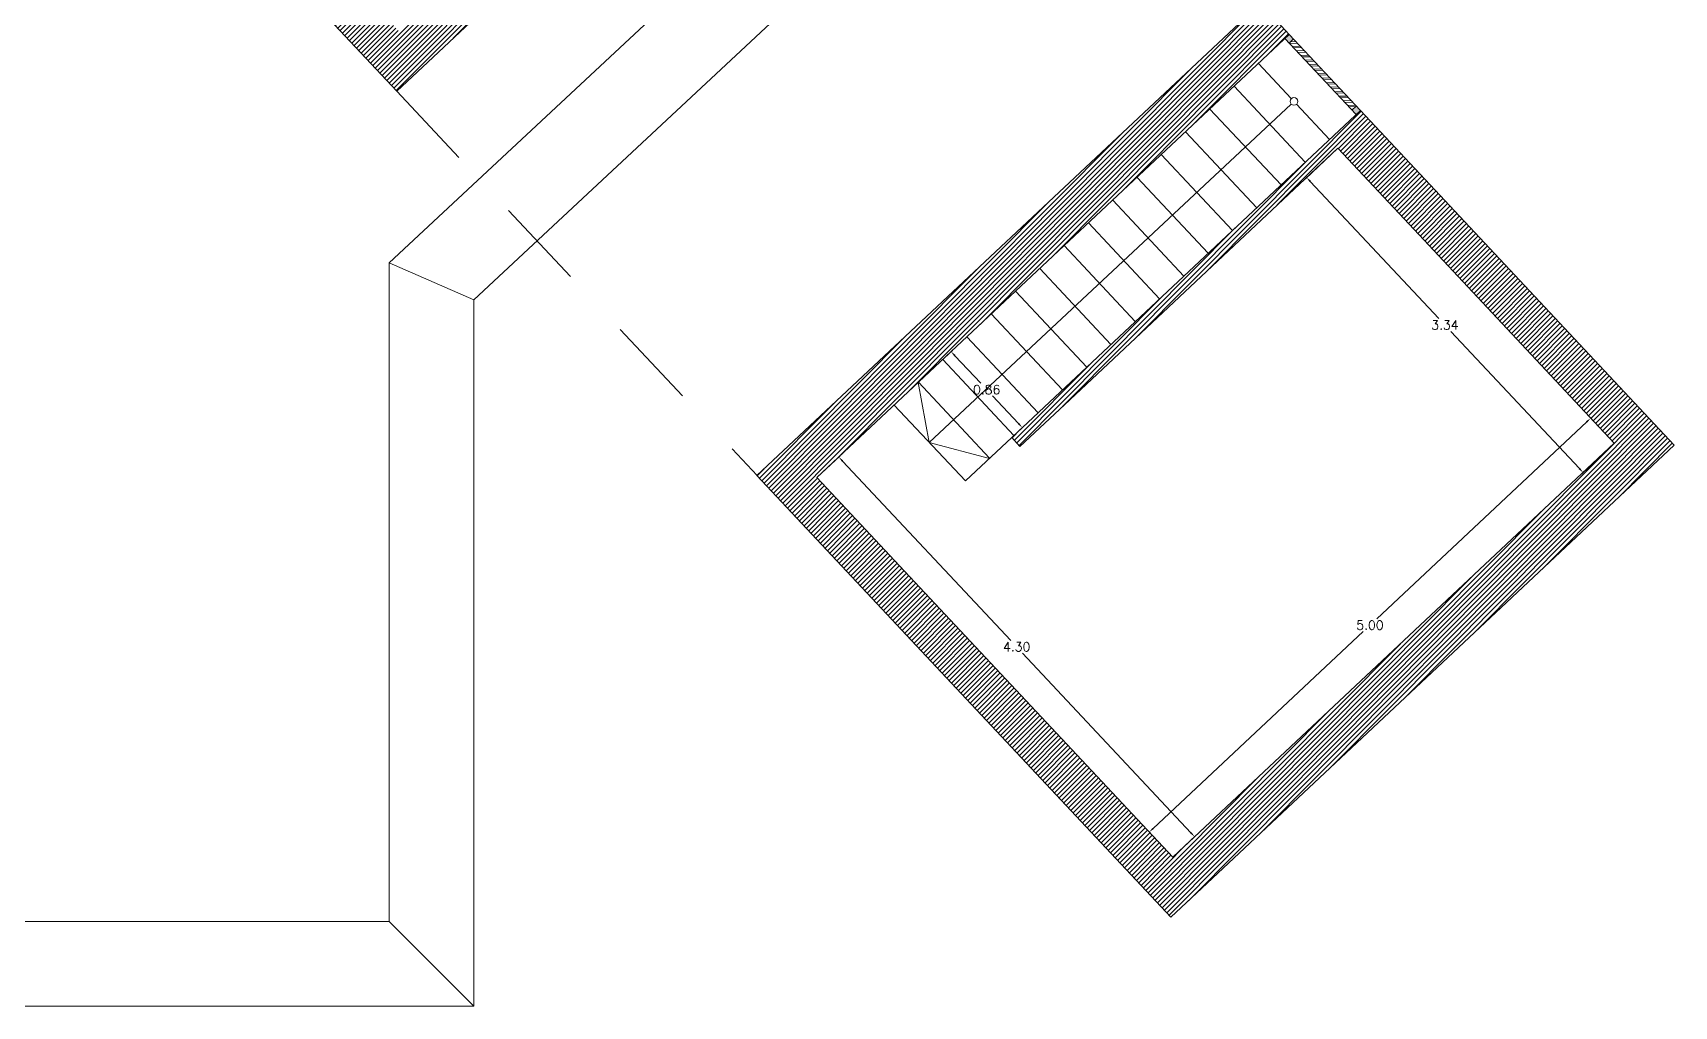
# Model space of a CAD drawing. Header units: millimetres. Extents: x 51 to 284, y 32 to 237.
# Drawn here: x 186.68 to 200.24, y 214.54 to 222.58 of the extents above; entities that cross this region are included whole.
import ezdxf

# ---------------------------------------------------------------- set-up
doc = ezdxf.new("R2010")
doc.units = ezdxf.units.MM
doc.linetypes.add('JIS_02_0.7', pattern=[1.35, 0.75, -0.6])
for name, color, linetype, lineweight in [('A_Proj03', 251, 'JIS_02_0.7', 13), ('detalle', 6, 'Continuous', 5), ('FUSTERIA', 2, 'Continuous', 15), ('MUR', 5, 'Continuous', 25), ('PROYECTADO', 1, 'Continuous', 18), ('somb. Muro', 251, 'Continuous', 15), ('sombreado', 253, 'Continuous', 13)]:
    doc.layers.add(name, color=color, linetype=linetype, lineweight=lineweight)
doc.layers.add('SS_VEGETACION', color=7, linetype='Continuous', true_color=0x8ba14f)
doc.styles.add('ROMANS', font='romans.shx')
doc.dimstyles.new('martacota1', dxfattribs={"dimscale": 0.3, "dimtxt": 0.15, "dimasz": 0.15, "dimexe": 0.05, "dimexo": 0, "dimgap": 0.05, "dimtad": 0, "dimtih": 1, "dimtoh": 1, "dimzin": 0, "dimdsep": 46, "dimtxsty": 'ROMANS', "dimcen": 0.05, "dimclrt": 7, "dimadec": 0, "dimazin": 0, "dimtfac": 0.1, "dimtix": 1, "dimtmove": 1, "dimatfit": 3, "dimfxl": 1, "dimtolj": 1, "dimtzin": 1, "dimarcsym": 0})

# ---------------------------------------------------------------- blocks, each defined once
blk = doc.blocks.new('*D197')
at = {"layer": 'Defpoints', "color": 0, "transparency": 16777216}
for p in [(197.46, 221.63), (199.745, 219.193), (199.487, 218.952)]:
    blk.add_point(p, dxfattribs=at)
at = {"layer": 'SS_VEGETACION', "color": 0, "lineweight": -2, "transparency": 16777216}
for p, q in [((197.46, 221.63), (197.192, 221.378)), ((197.233, 221.356), (198.296, 220.223)), ((199.456, 218.985), (198.394, 220.118)), ((199.745, 219.193), (199.476, 218.941))]:
    blk.add_line(p, q, dxfattribs=at)
at = {"layer": 'SS_VEGETACION', "color": 0, "transparency": 16777216}
for points in [[(197.239, 221.361), (197.228, 221.35), (197.203, 221.388)], [(199.462, 218.99), (199.451, 218.979), (199.487, 218.952)]]:
    blk.add_solid(points, dxfattribs=at)
at = {"layer": 'SS_VEGETACION', "color": 7, "transparency": 16777216, "insert": (198.345, 220.17), "char_height": 0.075, "attachment_point": 5, "style": 'ROMANS'}
blk.add_mtext('\\A1;3.34', dxfattribs=at)
blk = doc.blocks.new('*D198')
at = {"layer": 'Defpoints', "color": 0, "transparency": 16777216}
for p in [(199.745, 219.193), (195.902, 215.982), (196.097, 215.774)]:
    blk.add_point(p, dxfattribs=at)
at = {"layer": 'SS_VEGETACION', "color": 0, "lineweight": -2, "transparency": 16777216}
for p, q in [((199.517, 219.37), (197.782, 217.744)), ((199.745, 219.193), (199.54, 219.412)), ((195.935, 216.012), (197.67, 217.639)), ((196.097, 215.774), (195.892, 215.993))]:
    blk.add_line(p, q, dxfattribs=at)
at = {"layer": 'SS_VEGETACION', "color": 0, "transparency": 16777216}
for points in [[(199.512, 219.376), (199.522, 219.365), (199.55, 219.401)], [(195.93, 216.018), (195.94, 216.007), (195.902, 215.982)]]:
    blk.add_solid(points, dxfattribs=at)
at = {"layer": 'SS_VEGETACION', "color": 7, "transparency": 16777216, "insert": (197.726, 217.691), "char_height": 0.075, "attachment_point": 5, "style": 'ROMANS'}
blk.add_mtext('\\A1;5.00', dxfattribs=at)
blk = doc.blocks.new('*D199')
at = {"layer": 'Defpoints', "color": 0, "transparency": 16777216}
for p in [(193.337, 219.08), (193.156, 218.911), (196.097, 215.774)]:
    blk.add_point(p, dxfattribs=at)
at = {"layer": 'SS_VEGETACION', "color": 0, "lineweight": -2, "transparency": 16777216}
for p, q in [((193.156, 218.911), (193.347, 219.09)), ((193.367, 219.047), (194.758, 217.564)), ((196.247, 215.976), (194.856, 217.459)), ((196.097, 215.774), (196.288, 215.953))]:
    blk.add_line(p, q, dxfattribs=at)
at = {"layer": 'SS_VEGETACION', "color": 0, "transparency": 16777216}
for points in [[(193.373, 219.052), (193.362, 219.042), (193.337, 219.08)], [(196.252, 215.981), (196.241, 215.971), (196.277, 215.943)]]:
    blk.add_solid(points, dxfattribs=at)
at = {"layer": 'SS_VEGETACION', "color": 7, "transparency": 16777216, "insert": (194.807, 217.512), "char_height": 0.075, "attachment_point": 5, "style": 'ROMANS'}
blk.add_mtext('\\A1;4.30', dxfattribs=at)
blk = doc.blocks.new('*D200')
at = {"layer": 'Defpoints', "color": 0, "transparency": 16777216}
for p in [(194.178, 219.868), (194.265, 219.95), (194.766, 219.241)]:
    blk.add_point(p, dxfattribs=at)
at = {"layer": 'SS_VEGETACION', "color": 0, "lineweight": -2, "transparency": 16777216}
for p, q in [((194.178, 219.868), (194.276, 219.961)), ((194.296, 219.917), (194.51, 219.689)), ((194.822, 219.356), (194.608, 219.584)), ((194.766, 219.241), (194.864, 219.333))]:
    blk.add_line(p, q, dxfattribs=at)
at = {"layer": 'SS_VEGETACION', "color": 0, "transparency": 16777216}
for points in [[(194.301, 219.923), (194.29, 219.912), (194.265, 219.95)], [(194.828, 219.361), (194.817, 219.351), (194.853, 219.323)]]:
    blk.add_solid(points, dxfattribs=at)
at = {"layer": 'SS_VEGETACION', "color": 7, "transparency": 16777216, "insert": (194.559, 219.637), "char_height": 0.075, "attachment_point": 5, "style": 'ROMANS'}
blk.add_mtext('\\A1;0.86', dxfattribs=at)

msp = doc.modelspace()

# ---------------------------------------------------------------- hatches: boundary and pattern name
at = {"layer": 'somb. Muro'}
h = msp.add_hatch(dxfattribs=at)
h.set_pattern_fill('ANSI31', color=256, scale=0.0089, angle=0.1504)
h.set_pattern_definition([(45.150388, (-20.914098, 200.563602), (-0.0200334467, 0.0199285553), [])])
h.paths.add_polyline_path([(186.521, 225.99), (186.266, 225.75), (187.188, 224.766), (187.444, 225.005)])
h.paths.add_polyline_path([(188.059, 224.349), (187.804, 224.109), (189.685, 222.102), (189.94, 222.342)])
h.paths.add_polyline_path([(190.782, 223.13), (190.542, 223.386), (189.701, 222.597), (189.94, 222.342)])
h.paths.add_polyline_path([(188.37, 226.064), (188.438, 225.991), (188.696, 226.233), (188.805, 226.335), (191.065, 228.453), (190.996, 228.526)])
h.paths.add_polyline_path([(189.411, 225.616), (189.338, 225.548), (190.98, 223.796), (191.219, 223.541), (193.844, 226.001), (192.975, 226.927), (192.72, 226.688), (193.349, 226.017), (191.053, 223.864)])
h.paths.add_polyline_path([(188.647, 224.9), (188.059, 224.349), (188.128, 224.276), (188.715, 224.827)])
h.paths.add_polyline_path([(187.772, 226.683), (190.663, 229.393), (190.424, 229.649), (187.788, 227.177), (187.788, 227.177), (187.751, 227.143), (187.64, 227.039), (187.532, 226.938)])
h.paths.add_polyline_path([(191.252, 228.766), (190.996, 228.526), (191.694, 227.782), (191.949, 228.022)])
h = msp.add_hatch(dxfattribs=at)
h.set_pattern_fill('ANSI31', color=256, scale=0.0089, angle=0.1504)
h.set_pattern_definition([(45.1503884, (-330.008319, 202.239094), (-0.0200334467, 0.0199285553), [])])
h.paths.add_polyline_path([(197.059, 222.57), (196.82, 222.825), (192.661, 218.927), (196.081, 215.279), (196.336, 215.518), (197.177, 216.307), (199.473, 218.459), (200.239, 219.177), (198.345, 221.198), (197.647, 221.942), (194.766, 219.241), (194.834, 219.168), (195.201, 219.512), (197.46, 221.63), (198.09, 220.959), (199.745, 219.193), (196.938, 216.562), (196.097, 215.774), (193.839, 218.182), (193.156, 218.911)])
at = {"layer": 'sombreado', "transparency": 33554564}
h = msp.add_hatch(color=256, dxfattribs=at)
h.dxf.hatch_style = 1
h.paths.add_polyline_path([(197.093, 222.533), (197.059, 222.57), (197.023, 222.536), (197.057, 222.499)])
h.paths.add_polyline_path([(197.647, 221.942), (197.613, 221.979), (197.577, 221.945), (197.611, 221.908)])
at = {"layer": 'sombreado'}
h = msp.add_hatch(dxfattribs=at)
h.set_pattern_fill('ANSI32', color=256, scale=0.0038, angle=132.9316)
h.set_pattern_definition([(177.93159, (-25.44929, 287.0363), (-0.0013063757, -0.036171417), []), (177.93159, (-25.460913, 287.04879), (-0.0013063757, -0.036171417), [])])
h.paths.add_polyline_path([(197.577, 221.945), (197.613, 221.979), (197.093, 222.533), (197.057, 222.499)])

# ---------------------------------------------------------------- linework, layer by layer
at = {"layer": 'A_Proj03'}
msp.add_line((189.685, 222.102), (192.662, 218.927), dxfattribs=at)
at = {"layer": 'detalle'}
for p, q in [((197.075, 221.995), (194.085, 219.199)), ((194.085, 219.199), (193.993, 219.695)), ((194.085, 219.199), (194.581, 219.068))]:
    msp.add_line(p, q, dxfattribs=at)
msp.add_circle((197.098, 222.017), 0.0316, dxfattribs=at)
at = {"layer": 'FUSTERIA'}
for p, q in [((197.059, 222.57), (197.647, 221.942)), ((197.023, 222.536), (197.611, 221.908)), ((197.057, 222.499), (197.093, 222.533)), ((197.613, 221.979), (197.577, 221.945))]:
    msp.add_line(p, q, dxfattribs=at)
at = {"layer": 'MUR'}
for p, q in [((189.685, 222.102), (187.804, 224.109)), ((189.94, 222.342), (190.781, 223.13)), ((192.661, 218.927), (196.82, 222.825)), ((197.059, 222.57), (196.82, 222.825)), ((193.156, 218.911), (197.059, 222.57)), ((189.685, 222.102), (189.941, 222.342)), ((197.647, 221.942), (194.766, 219.241)), ((198.345, 221.198), (197.647, 221.942)), ((195.201, 219.512), (197.46, 221.63)), ((197.46, 221.63), (198.09, 220.959)), ((198.345, 221.198), (200.239, 219.177)), ((198.09, 220.959), (199.745, 219.193)), ((194.834, 219.168), (195.201, 219.512)), ((194.766, 219.241), (194.834, 219.168)), ((196.938, 216.562), (199.745, 219.193)), ((199.473, 218.459), (200.239, 219.177)), ((196.081, 215.279), (192.661, 218.927)), ((193.156, 218.911), (193.839, 218.182)), ((197.177, 216.307), (199.473, 218.459)), ((193.839, 218.182), (196.097, 215.774)), ((194.455, 217.525), (194.455, 217.525)), ((196.097, 215.774), (196.938, 216.562)), ((196.336, 215.519), (197.177, 216.307)), ((196.081, 215.279), (196.336, 215.518))]:
    msp.add_line(p, q, dxfattribs=at)
at = {"layer": 'PROYECTADO'}
for p, q in [((197.076, 222.04), (196.804, 222.331)), ((197.392, 221.703), (197.12, 221.994)), ((194.383, 218.882), (194.766, 219.241))]:
    msp.add_line(p, q, dxfattribs=at)
at = {"layer": 'PROYECTADO', "ltscale": 0.03}
for p, q in [((196.603, 222.142), (197.191, 221.515)), ((196.403, 221.954), (196.991, 221.327)), ((196.202, 221.766), (196.79, 221.139)), ((196.001, 221.578), (196.59, 220.951)), ((195.801, 221.39), (196.389, 220.763)), ((195.6, 221.202), (196.188, 220.575)), ((195.4, 221.014), (195.988, 220.387)), ((195.199, 220.826), (195.787, 220.199)), ((194.998, 220.638), (195.586, 220.01)), ((194.798, 220.45), (195.386, 219.822)), ((194.597, 220.262), (195.185, 219.634)), ((194.396, 220.074), (194.985, 219.446)), ((194.196, 219.886), (194.784, 219.258)), ((193.536, 219.749), (193.537, 219.748)), ((193.536, 219.749), (193.537, 219.748)), ((193.995, 219.697), (194.583, 219.07)), ((193.794, 219.509), (194.383, 218.882))]:
    msp.add_line(p, q, dxfattribs=at)
at = {"layer": 'PROYECTADO', "ltscale": 0.05}
for p, q in [((189.621, 220.683), (190.321, 220.378)), ((189.621, 215.244), (190.321, 214.544))]:
    msp.add_line(p, q, dxfattribs=at)
msp.add_lwpolyline([(173.96, 235.544), (171.9, 235.544), (171.9, 231.544), (167.5, 231.544), (167.5, 219.344), (174.2, 219.344), (174.2, 214.544), (190.321, 214.544), (190.321, 216.244), (190.321, 220.378), (196.325, 225.978), (187.404, 235.544), (176, 235.544)], dxfattribs=at)
at = {"layer": 'PROYECTADO', "ltscale": 0.03}
for points in [[(189.621, 220.683), (195.336, 226.012), (187.1, 234.844), (176, 234.844)], [(189.621, 220.683), (189.621, 216.244), (189.621, 215.244), (174.9, 215.244), (174.9, 220.044)]]:
    msp.add_lwpolyline(points, dxfattribs=at)

# ---------------------------------------------------------------- dimensions: what is measured, and where the dimension line sits
at = {"layer": 'SS_VEGETACION', "transparency": 33554620}
for p1, p2, distance, picture, middle in [((197.46, 221.63), (199.745, 219.193), -0.353, '*D197', (198.345, 220.17)), ((194.766, 219.241), (194.178, 219.868), -0.12, '*D200', (194.559, 219.637)), ((199.745, 219.193), (196.097, 215.774), -0.285, '*D198', (197.726, 217.691)), ((196.097, 215.774), (193.156, 218.911), -0.247, '*D199', (194.807, 217.512))]:
    dim = msp.add_aligned_dim(p1=p1, p2=p2, distance=distance, dimstyle='martacota1', override={"dimtxt": 0.25}, dxfattribs=at)
    dim.commit()
    dim.dimension.update_dxf_attribs({"geometry": picture, "text_midpoint": middle})

doc.saveas('drawing.dxf')
